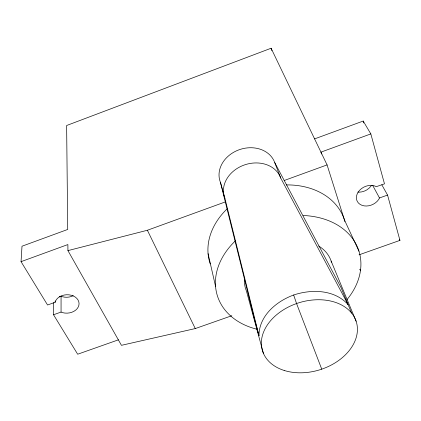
<?xml version="1.0" encoding="UTF-8"?>
<svg xmlns="http://www.w3.org/2000/svg" width="421" height="421" viewBox="0 0 421 421"><rect width="100%" height="100%" fill="white"/><g stroke="black" fill="none" stroke-linecap="round" stroke-linejoin="round"><path stroke-width="0.63" d="M286.338 184.919A70.628 54.935 -17.9 0 1 344.873 221.314L327.075 164.906L271.103 48.241L66.629 125.511L67.718 229.45L22.003 246.217L21.05 261.662L47.562 305.004L55.156 302.273L55.561 300.952A12.151 9.199 -3 0 1 71.223 295.247A12.151 9.199 -3 0 1 78.274 306.967A12.151 9.199 -3 0 1 62.608 312.656L61.061 312.061L61.066 296.168L59.224 296.831M55.156 302.273L55.167 301.01M118.454 339.815L77.664 354.224L53.53 314.761L53.662 302.646M258.952 335.611C259.073 315.787 276.365 301.331 293.658 294.995C311.708 288.99 334.5 289.548 348.067 304.551L280.707 178.02L274.75 162.627A28.902 23.886 -18.3 0 0 238.923 149.834A28.902 23.886 -18.3 0 0 220.488 182.482L254.189 318.165L258.952 335.611L224.903 198.333L220.488 182.482M359.066 254.821L399.95 240.38L387.552 195.07L379.489 197.959L378.747 199.412A12.593 9.751 -25.2 0 1 362.013 205.332A12.593 9.751 -25.2 0 1 358.25 191.987A12.593 9.751 -25.2 0 1 374.979 186.05L376.206 186.703L384.484 183.851L370.822 133.915L363.207 121.053L314.592 138.888M371.322 185.645L369.359 187.966L366.859 189.876A12.298 9.641 -25.6 0 1 357.903 192.087M21.05 261.662L67.876 244.559L67.939 250.616L121.448 345.32L195.281 328.569L231.839 315.718M370.822 133.915L320.944 152.134L321.544 154.007M67.939 250.616L147.382 230.255L225.745 201.759M284.18 180.509L327.075 164.906M53.53 314.761L61.061 312.061M61.066 296.168L62.576 296.758A11.872 9.104 -2.7 0 0 73.222 295.689M381.821 184.803L387.552 195.07M372.659 185.356L379.489 197.959M399.34 239.244L399.95 240.38M274.75 162.627L341.099 287.701L351.588 313.066M147.382 230.255L195.281 328.569M344.499 220.067L358.981 251.211M359.908 269.345L360.434 270.508L360.039 269.261M331.138 261.057L356.113 321.234M321.744 369.17L296.563 303.552L293.658 294.995M271.103 48.241L271.924 50.736M363.207 121.053L363.733 122.948M263.414 353.356L246.438 291.006A44.958 33.98 -17.6 0 1 244.459 278.723M208.079 253.668L215.573 286.459M303.199 215.499A74.222 56.14 -17.6 0 1 347.009 299.594M257.026 329.238A74.222 56.14 -17.6 0 1 235.26 240.965M210.232 263.92A70.628 54.935 -17.9 0 1 227.066 208.905M318.739 246.059A44.958 33.98 -17.6 0 1 331.511 262.267M224.903 198.333A29.707 24.239 -18.1 0 1 243.964 165.106A29.707 24.239 -18.1 0 1 280.707 178.02M284.201 370.464A49.104 35.106 -17.2 0 0 357.408 330.364A49.104 35.106 -17.2 0 0 286.517 308.019A49.104 35.106 -17.2 0 0 284.201 370.464"/></g></svg>
